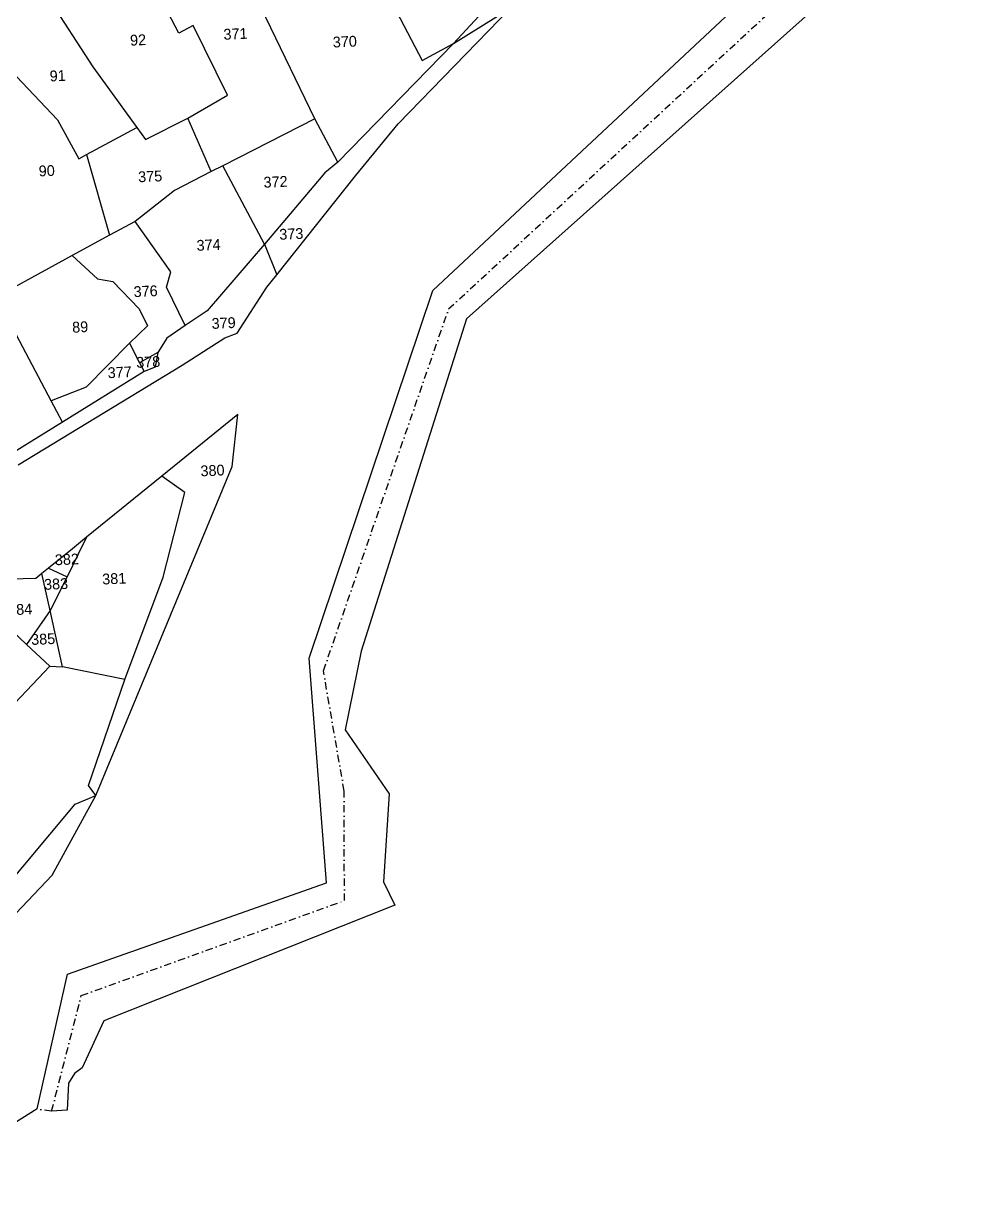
# Model space of a CAD drawing. Header units: metres. Extents: x 281802 to 284768, y 2076477 to 2081449.
# Drawn here: x 282956 to 283615, y 2077451 to 2078258 of the extents above; entities that cross this region are included whole.
import ezdxf
from ezdxf.enums import TextEntityAlignment as Align

# ---------------------------------------------------------------- set-up
doc = ezdxf.new("R2010")
doc.units = ezdxf.units.M
doc.linetypes.add('DASHDOT', pattern=[1, 0.5, -0.25, 0, -0.25])
for name, color, linetype in [('POLY_PARCEL', 6, 'Continuous'), ('POLY_WATER', 4, 'Continuous'), ('TEXT_PARCEL', 7, 'Continuous'), ('V_BOUND_LINE', 7, 'Continuous'), ('V_BOUND_STREAM_LINE', 7, 'DASHDOT')]:
    doc.layers.add(name, color=color, linetype=linetype)
doc.styles.add('TEXT_MAP', font='')
doc.styles.get('TEXT_MAP').set_extended_font_data('Kruti Dev 050')

msp = doc.modelspace()

# ---------------------------------------------------------------- linework, layer by layer
at = {"layer": 'POLY_PARCEL'}
for p, q in [((283179.84, 2078326.65), (283228.93, 2078232.1)), ((283061.97, 2078250.88), (283029.53, 2078313.73)), ((283155.23, 2078192.15), (283112.13, 2078281.47)), ((283284.73, 2078281.06), (283250.42, 2078243.91)), ((282970.54, 2078278.2), (283003.07, 2078227.73)), ((283212.46, 2078188.74), (283289.76, 2078268.23)), ((283250.42, 2078243.91), (283289.76, 2078268.23)), ((283071.83, 2078256.2), (283061.97, 2078250.88)), ((283095.47, 2078208.43), (283071.83, 2078256.2)), ((283250.42, 2078243.91), (283171.06, 2078162.46)), ((283228.93, 2078232.1), (283250.42, 2078243.91)), ((283003.07, 2078227.73), (283033.22, 2078186.14)), ((282950.77, 2078221.11), (282978.81, 2078191.45)), ((283068.17, 2078192.56), (283095.47, 2078208.43)), ((282978.81, 2078191.45), (282993.36, 2078164.75)), ((283039.18, 2078177.91), (283068.17, 2078192.56)), ((283084.24, 2078155.92), (283068.17, 2078192.56)), ((283155.23, 2078192.15), (283092.18, 2078160.03)), ((283171.06, 2078162.46), (283155.23, 2078192.15)), ((282998.62, 2078167.58), (283033.22, 2078186.14)), ((283033.22, 2078186.14), (283039.18, 2078177.91)), ((283183.15, 2078153.03), (283212.46, 2078188.74)), ((282993.36, 2078164.75), (282998.62, 2078167.58)), ((282998.62, 2078167.58), (283014.46, 2078112.26)), ((283092.18, 2078160.03), (283084.24, 2078155.92)), ((283120.82, 2078106.1), (283092.18, 2078160.03)), ((283171.06, 2078162.46), (283162.14, 2078155.21)), ((283084.24, 2078155.92), (283059.08, 2078142.92)), ((283162.14, 2078155.21), (283120.82, 2078106.1)), ((283129.17, 2078085.08), (283183.15, 2078153.03)), ((283059.08, 2078142.92), (283032.01, 2078121.84)), ((283032.01, 2078121.84), (283014.46, 2078112.26)), ((283056.65, 2078087.34), (283032.01, 2078121.84)), ((283014.46, 2078112.26), (282988.95, 2078098.33)), ((283120.82, 2078106.1), (283081.39, 2078060.57)), ((283120.82, 2078106.1), (283129.17, 2078085.08)), ((282988.95, 2078098.33), (282936.78, 2078069.85)), ((282988.95, 2078098.33), (283006.3, 2078082.47)), ((283053.54, 2078076.79), (283056.65, 2078087.34)), ((283122.5, 2078076.68), (283129.17, 2078085.08)), ((283006.3, 2078082.47), (283016.8, 2078080.66)), ((283016.8, 2078080.66), (283034.9, 2078061.94)), ((282974.54, 2077998.73), (282936.78, 2078069.85)), ((283066.33, 2078050.34), (283053.54, 2078076.79)), ((283102.14, 2078045.07), (283122.5, 2078076.68)), ((283034.9, 2078061.94), (283040.64, 2078050.15)), ((283081.39, 2078060.57), (283066.33, 2078050.34)), ((283040.64, 2078050.15), (283028.15, 2078038.2)), ((283066.33, 2078050.34), (283053.79, 2078041.82)), ((283093.71, 2078041.95), (283102.14, 2078045.07)), ((283028.15, 2078038.2), (282998.56, 2078008.12)), ((283028.15, 2078038.2), (283035.15, 2078024.92)), ((283053.79, 2078041.82), (283047.62, 2078031.96)), ((283064.4, 2078023.17), (283093.71, 2078041.95)), ((283047.62, 2078031.96), (283035.15, 2078024.92)), ((283047.62, 2078031.96), (283045.76, 2078021.96)), ((282951.89, 2077954.77), (283064.4, 2078023.17)), ((283035.15, 2078024.92), (283038.29, 2078018.98)), ((283045.76, 2078021.96), (283038.29, 2078018.98)), ((283038.29, 2078018.98), (282982.32, 2077984.08)), ((282998.56, 2078008.12), (282974.54, 2077998.73)), ((282982.32, 2077984.08), (282974.54, 2077998.73)), ((283102.51, 2077989.48), (283050.29, 2077947.04)), ((283098.7, 2077953.73), (283102.51, 2077989.48)), ((282982.32, 2077984.08), (282949.72, 2077964.03)), ((283005.03, 2077728.04), (283098.7, 2077953.73)), ((283050.29, 2077947.04), (282998.8, 2077905.2)), ((283066.25, 2077935.87), (283050.29, 2077947.04)), ((283051.31, 2077877.76), (283066.25, 2077935.87)), ((282998.8, 2077905.2), (282989.05, 2077897.28)), ((282998.8, 2077905.2), (282993.09, 2077893.71)), ((282989.05, 2077897.28), (282972.68, 2077883.98)), ((282993.09, 2077893.71), (282985.36, 2077878.15)), ((282972.68, 2077883.98), (282968.19, 2077880.33)), ((282972.68, 2077883.98), (282985.36, 2077878.15)), ((282963.98, 2077876.9), (282917.96, 2077875.74)), ((282968.19, 2077880.33), (282963.98, 2077876.9)), ((282973.82, 2077854.92), (282968.19, 2077880.33)), ((282985.36, 2077878.15), (282973.82, 2077854.92)), ((283024.98, 2077807.57), (283051.31, 2077877.76)), ((282925.33, 2077862.02), (282957.65, 2077831.72)), ((282973.82, 2077854.92), (282957.65, 2077831.72)), ((282982.34, 2077816.45), (282973.82, 2077854.92)), ((282957.65, 2077831.72), (282973.67, 2077816.71)), ((282876.25, 2077714.47), (282973.67, 2077816.71)), ((282973.67, 2077816.71), (282982.34, 2077816.45)), ((283024.98, 2077807.57), (282982.34, 2077816.45)), ((283000.17, 2077734.97), (283024.98, 2077807.57)), ((283005.03, 2077728.04), (283000.17, 2077734.97)), ((282926.48, 2077645.08), (282991.04, 2077722.25)), ((282975.22, 2077673.45), (283005.03, 2077728.04)), ((282991.04, 2077722.25), (283005.03, 2077728.04)), ((282900.19, 2077594.66), (282975.22, 2077673.45))]:
    msp.add_line(p, q, dxfattribs=at)
at = {"layer": 'POLY_WATER'}
for p, q in [((283236.28, 2078074.4), (283599.83, 2078414.35)), ((283613.28, 2078370.86), (283259.43, 2078054.94)), ((283151.47, 2077822.29), (283236.28, 2078074.4)), ((283259.43, 2078054.94), (283187.11, 2077827.03)), ((283187.11, 2077827.03), (283176.18, 2077773.21)), ((283163.37, 2077668.19), (283151.47, 2077822.29)), ((283176.18, 2077773.21), (283206.41, 2077729.2)), ((283206.41, 2077729.2), (283202.44, 2077669.03)), ((282985.7, 2077605.69), (283163.37, 2077668.19)), ((283202.44, 2077669.03), (283210.23, 2077652.91)), ((283210.23, 2077652.91), (283010.54, 2077573.66)), ((282964.79, 2077513.32), (282985.7, 2077605.69)), ((283010.54, 2077573.66), (282995.84, 2077541.47)), ((282990.51, 2077537.57), (282986.41, 2077530.78)), ((282995.84, 2077541.47), (282990.51, 2077537.57)), ((282986.41, 2077530.78), (282985.4, 2077512.41)), ((282985.4, 2077512.41), (282974.79, 2077511.6))]:
    msp.add_line(p, q, dxfattribs=at)
at = {"layer": 'V_BOUND_LINE'}
msp.add_line((282964.79, 2077513.32), (282866.52, 2077451.1), dxfattribs=at)
at = {"layer": 'V_BOUND_STREAM_LINE', "ltscale": 10}
for p, q in [((283247.11, 2078061.76), (283614.68, 2078401.66)), ((283161.24, 2077813.59), (283247.11, 2078061.76)), ((283175.49, 2077731.15), (283161.24, 2077813.59)), ((283175.6, 2077656.01), (283175.49, 2077731.15)), ((282995.16, 2077590.97), (283175.6, 2077656.01)), ((282974.79, 2077511.6), (282995.16, 2077590.97)), ((282974.79, 2077511.6), (282964.79, 2077513.32))]:
    msp.add_line(p, q, dxfattribs=at)

# ---------------------------------------------------------------- texts
at = {"layer": 'TEXT_PARCEL', "style": 'TEXT_MAP'}
for s, p in [('371', (283100.9, 2078250.43)), ('92', (283034.09, 2078246.24)), ('370', (283175.9, 2078245.09)), ('91', (282978.96, 2078221.7)), ('90', (282971.45, 2078156.56)), ('375', (283042.39, 2078152.7)), ('372', (283128.38, 2078148.96)), ('373', (283139.19, 2078113.26)), ('374', (283082.46, 2078105.67)), ('376', (283039.27, 2078073.94)), ('89', (282994.37, 2078049.41)), ('379', (283092.77, 2078052.12)), ('378', (283041.03, 2078025.42)), ('377', (283021.48, 2078018.34)), ('380', (283085.14, 2077951.02)), ('382', (282985.25, 2077890.05)), ('383', (282977.84, 2077873.18)), ('381', (283017.72, 2077876.85)), ('384', (282953.22, 2077855.74)), ('385', (282968.99, 2077835.4))]:
    msp.add_text(s, height=7.404, rotation=2.56792, dxfattribs=at).set_placement(p, align=Align.MIDDLE)

doc.saveas('drawing.dxf')
